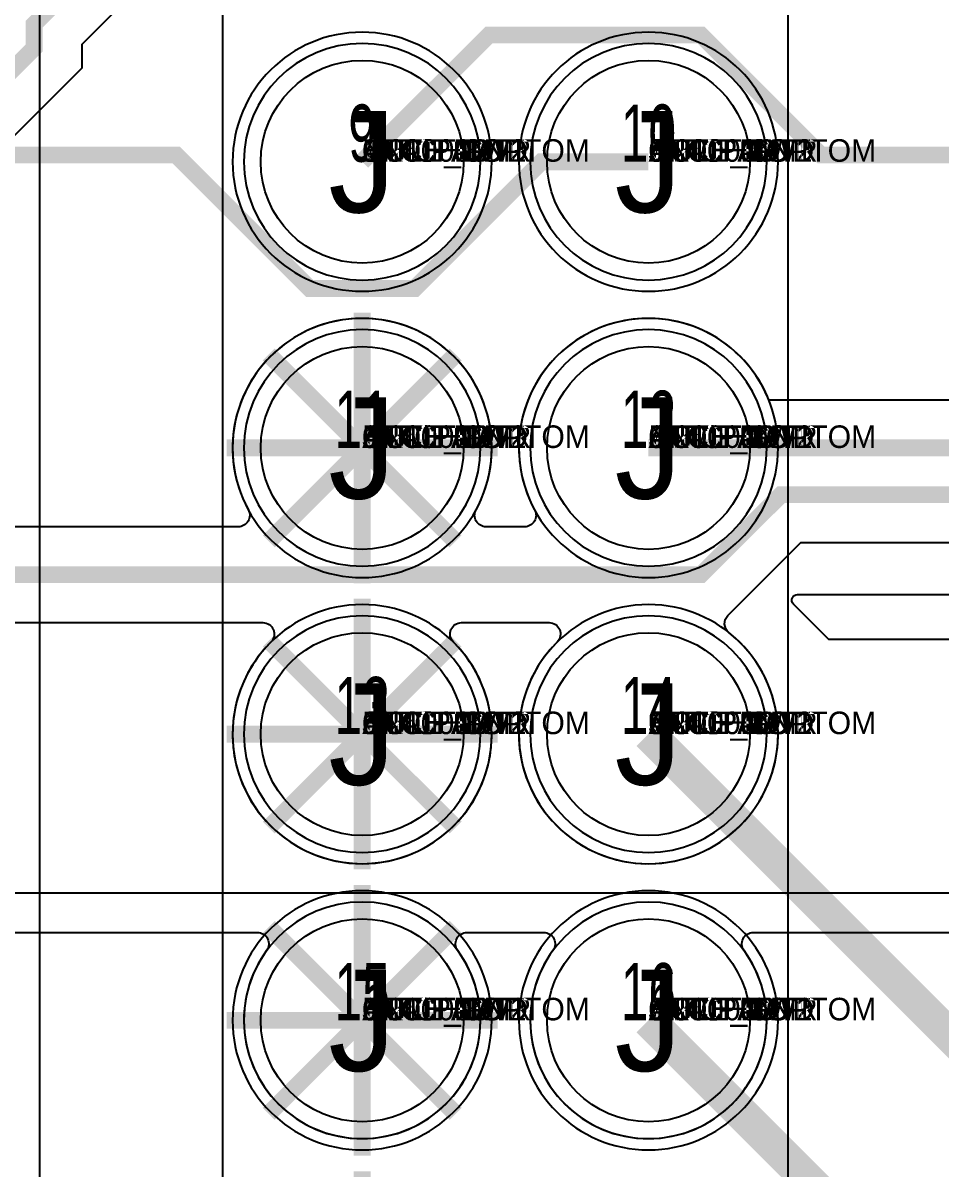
# Model space of a CAD drawing. Extents: x 0 to 323, y 0 to 320.
# Drawn here: x 8.95 to 17.1, y 34.4 to 44.57 of the extents above; entities that cross this region are included whole.
import ezdxf
from ezdxf.enums import TextEntityAlignment as Align

# ---------------------------------------------------------------- set-up
doc = ezdxf.new("R2010")
doc.units = 0
doc.header["$MEASUREMENT"] = 0
doc.layers.get('0').update_dxf_attribs({"linetype": 'CONTINUOUS'})
for name, color, linetype in [('CDN_FIGURES', 7, 'CONTINUOUS'), ('ETCH_BOTTOM', 7, 'CONTINUOUS'), ('ETCH_GND', 3, 'CONTINUOUS'), ('ETCH_INT1', 4, 'CONTINUOUS'), ('ETCH_INT2', 5, 'CONTINUOUS'), ('ETCH_PWR', 6, 'CONTINUOUS'), ('ETCH_TOP', 2, 'CONTINUOUS'), ('MANUFACTURING_NCLEGEND-1-6', 8, 'CONTINUOUS'), ('PACKAGE_GEOMETRY_ASSEMBLY_TOP', 11, 'CONTINUOUS'), ('PACKAGE_GEOMETRY_PIN_NUMBER', 9, 'CONTINUOUS')]:
    doc.layers.add(name, color=color, linetype=linetype)

# ---------------------------------------------------------------- blocks, each defined once
blk = doc.blocks.new('PAD_INFO')
for tag in ['SHAPE_TYPE', 'PAD_HEIGHT', 'PAD_LAYER', 'PAD_TYPE', 'PAD_WIDTH']:
    blk.add_attdef(tag, (0, 0), '', height=0.2)
at = {"flags": 2}
blk.add_attdef('CDN_TYPE', (0, 0), '', height=0.2, dxfattribs=at)
blk = doc.blocks.new('DRILL_INFO')
at = {"flags": 2}
blk.add_attdef('CDN_TYPE', (0, 0), '', height=0.2, dxfattribs=at)
for tag in ['FSHAPE', 'FCHAR', 'DRILL_HEIGHT', 'DIAMETER', 'PLATED', 'DRILL_WIDTH']:
    blk.add_attdef(tag, (0, 0), '', height=0.2)
blk = doc.blocks.new('CR1800X1200TH')
at = {"layer": 'ETCH_BOTTOM'}
blk.add_circle((0, 0), 0.9, dxfattribs=at)
at = {"layer": 'ETCH_GND'}
blk.add_circle((0, 0), 0.9, dxfattribs=at)
at = {"layer": 'ETCH_INT1'}
blk.add_circle((0, 0), 0.9, dxfattribs=at)
at = {"layer": 'ETCH_INT2'}
blk.add_circle((0, 0), 0.9, dxfattribs=at)
at = {"layer": 'ETCH_PWR'}
blk.add_circle((0, 0), 0.9, dxfattribs=at)
at = {"layer": 'ETCH_TOP'}
blk.add_circle((0, 0), 0.9, dxfattribs=at)
ref = blk.add_blockref('PAD_INFO', (0, 0))
ref.add_attrib('PAD_LAYER', 'ETCH_TOP', (0, 0), dxfattribs={"height": 0.2})
ref.add_attrib('SHAPE_TYPE', 'NULL', (0, 0), dxfattribs={"height": 0.2})
ref.add_attrib('PAD_TYPE', 'ANTIPAD', (0, 0), dxfattribs={"height": 0.2})
ref.add_attrib('PAD_WIDTH', '0.000000', (0, 0), dxfattribs={"height": 0.2})
ref.add_attrib('PAD_HEIGHT', '0.000000', (0, 0), dxfattribs={"height": 0.2})
ref = blk.add_blockref('PAD_INFO', (0, 0))
ref.add_attrib('PAD_LAYER', 'ETCH_GND', (0, 0), dxfattribs={"height": 0.2})
ref.add_attrib('SHAPE_TYPE', 'NULL', (0, 0), dxfattribs={"height": 0.2})
ref.add_attrib('PAD_TYPE', 'ANTIPAD', (0, 0), dxfattribs={"height": 0.2})
ref.add_attrib('PAD_WIDTH', '0.000000', (0, 0), dxfattribs={"height": 0.2})
ref.add_attrib('PAD_HEIGHT', '0.000000', (0, 0), dxfattribs={"height": 0.2})
ref = blk.add_blockref('PAD_INFO', (0, 0))
ref.add_attrib('PAD_LAYER', 'ETCH_INT1', (0, 0), dxfattribs={"height": 0.2})
ref.add_attrib('SHAPE_TYPE', 'NULL', (0, 0), dxfattribs={"height": 0.2})
ref.add_attrib('PAD_TYPE', 'ANTIPAD', (0, 0), dxfattribs={"height": 0.2})
ref.add_attrib('PAD_WIDTH', '0.000000', (0, 0), dxfattribs={"height": 0.2})
ref.add_attrib('PAD_HEIGHT', '0.000000', (0, 0), dxfattribs={"height": 0.2})
ref = blk.add_blockref('PAD_INFO', (0, 0))
ref.add_attrib('PAD_LAYER', 'ETCH_INT2', (0, 0), dxfattribs={"height": 0.2})
ref.add_attrib('SHAPE_TYPE', 'NULL', (0, 0), dxfattribs={"height": 0.2})
ref.add_attrib('PAD_TYPE', 'ANTIPAD', (0, 0), dxfattribs={"height": 0.2})
ref.add_attrib('PAD_WIDTH', '0.000000', (0, 0), dxfattribs={"height": 0.2})
ref.add_attrib('PAD_HEIGHT', '0.000000', (0, 0), dxfattribs={"height": 0.2})
ref = blk.add_blockref('PAD_INFO', (0, 0))
ref.add_attrib('PAD_LAYER', 'ETCH_PWR', (0, 0), dxfattribs={"height": 0.2})
ref.add_attrib('SHAPE_TYPE', 'NULL', (0, 0), dxfattribs={"height": 0.2})
ref.add_attrib('PAD_TYPE', 'ANTIPAD', (0, 0), dxfattribs={"height": 0.2})
ref.add_attrib('PAD_WIDTH', '0.000000', (0, 0), dxfattribs={"height": 0.2})
ref.add_attrib('PAD_HEIGHT', '0.000000', (0, 0), dxfattribs={"height": 0.2})
ref = blk.add_blockref('PAD_INFO', (0, 0))
ref.add_attrib('PAD_LAYER', 'ETCH_BOTTOM', (0, 0), dxfattribs={"height": 0.2})
ref.add_attrib('SHAPE_TYPE', 'NULL', (0, 0), dxfattribs={"height": 0.2})
ref.add_attrib('PAD_TYPE', 'ANTIPAD', (0, 0), dxfattribs={"height": 0.2})
ref.add_attrib('PAD_WIDTH', '0.000000', (0, 0), dxfattribs={"height": 0.2})
ref.add_attrib('PAD_HEIGHT', '0.000000', (0, 0), dxfattribs={"height": 0.2})
ref = blk.add_blockref('DRILL_INFO', (0, 0))
ref.add_attrib('DIAMETER', '1.200000', (0, 0), dxfattribs={"height": 0.2})
ref.add_attrib('PLATED', 'PLATED', (0, 0), dxfattribs={"height": 0.2})
ref.add_attrib('FSHAPE', 'CIRCLE', (0, 0), dxfattribs={"height": 0.2})
ref.add_attrib('FCHAR', 'J', (0, 0), dxfattribs={"height": 0.2})
ref.add_attrib('DRILL_WIDTH', '1.800000', (0, 0), dxfattribs={"height": 0.2})
ref.add_attrib('DRILL_HEIGHT', '1.800000', (0, 0), dxfattribs={"height": 0.2})
ref = blk.add_blockref('PAD_INFO', (0, 0))
ref.add_attrib('PAD_LAYER', 'ETCH_TOP', (0, 0), dxfattribs={"height": 0.2})
ref.add_attrib('SHAPE_TYPE', 'NULL', (0, 0), dxfattribs={"height": 0.2})
ref.add_attrib('PAD_TYPE', 'THERMAL', (0, 0), dxfattribs={"height": 0.2})
ref.add_attrib('PAD_WIDTH', '0.000000', (0, 0), dxfattribs={"height": 0.2})
ref.add_attrib('PAD_HEIGHT', '0.000000', (0, 0), dxfattribs={"height": 0.2})
ref = blk.add_blockref('PAD_INFO', (0, 0))
ref.add_attrib('PAD_LAYER', 'ETCH_GND', (0, 0), dxfattribs={"height": 0.2})
ref.add_attrib('SHAPE_TYPE', 'NULL', (0, 0), dxfattribs={"height": 0.2})
ref.add_attrib('PAD_TYPE', 'THERMAL', (0, 0), dxfattribs={"height": 0.2})
ref.add_attrib('PAD_WIDTH', '0.000000', (0, 0), dxfattribs={"height": 0.2})
ref.add_attrib('PAD_HEIGHT', '0.000000', (0, 0), dxfattribs={"height": 0.2})
ref = blk.add_blockref('PAD_INFO', (0, 0))
ref.add_attrib('PAD_LAYER', 'ETCH_INT1', (0, 0), dxfattribs={"height": 0.2})
ref.add_attrib('SHAPE_TYPE', 'NULL', (0, 0), dxfattribs={"height": 0.2})
ref.add_attrib('PAD_TYPE', 'THERMAL', (0, 0), dxfattribs={"height": 0.2})
ref.add_attrib('PAD_WIDTH', '0.000000', (0, 0), dxfattribs={"height": 0.2})
ref.add_attrib('PAD_HEIGHT', '0.000000', (0, 0), dxfattribs={"height": 0.2})
ref = blk.add_blockref('PAD_INFO', (0, 0))
ref.add_attrib('PAD_LAYER', 'ETCH_INT2', (0, 0), dxfattribs={"height": 0.2})
ref.add_attrib('SHAPE_TYPE', 'NULL', (0, 0), dxfattribs={"height": 0.2})
ref.add_attrib('PAD_TYPE', 'THERMAL', (0, 0), dxfattribs={"height": 0.2})
ref.add_attrib('PAD_WIDTH', '0.000000', (0, 0), dxfattribs={"height": 0.2})
ref.add_attrib('PAD_HEIGHT', '0.000000', (0, 0), dxfattribs={"height": 0.2})
ref = blk.add_blockref('PAD_INFO', (0, 0))
ref.add_attrib('PAD_LAYER', 'ETCH_PWR', (0, 0), dxfattribs={"height": 0.2})
ref.add_attrib('SHAPE_TYPE', 'NULL', (0, 0), dxfattribs={"height": 0.2})
ref.add_attrib('PAD_TYPE', 'THERMAL', (0, 0), dxfattribs={"height": 0.2})
ref.add_attrib('PAD_WIDTH', '0.000000', (0, 0), dxfattribs={"height": 0.2})
ref.add_attrib('PAD_HEIGHT', '0.000000', (0, 0), dxfattribs={"height": 0.2})
ref = blk.add_blockref('PAD_INFO', (0, 0))
ref.add_attrib('PAD_LAYER', 'ETCH_BOTTOM', (0, 0), dxfattribs={"height": 0.2})
ref.add_attrib('SHAPE_TYPE', 'NULL', (0, 0), dxfattribs={"height": 0.2})
ref.add_attrib('PAD_TYPE', 'THERMAL', (0, 0), dxfattribs={"height": 0.2})
ref.add_attrib('PAD_WIDTH', '0.000000', (0, 0), dxfattribs={"height": 0.2})
ref.add_attrib('PAD_HEIGHT', '0.000000', (0, 0), dxfattribs={"height": 0.2})
ref = blk.add_blockref('PAD_INFO', (0, 0))
ref.add_attrib('PAD_LAYER', 'ETCH_TOP', (0, 0), dxfattribs={"height": 0.2})
ref.add_attrib('SHAPE_TYPE', 'CIRCLE', (0, 0), dxfattribs={"height": 0.2})
ref.add_attrib('PAD_TYPE', 'REGULAR', (0, 0), dxfattribs={"height": 0.2})
ref.add_attrib('PAD_WIDTH', '1.800000', (0, 0), dxfattribs={"height": 0.2})
ref.add_attrib('PAD_HEIGHT', '1.800000', (0, 0), dxfattribs={"height": 0.2})
ref = blk.add_blockref('PAD_INFO', (0, 0))
ref.add_attrib('PAD_LAYER', 'ETCH_GND', (0, 0), dxfattribs={"height": 0.2})
ref.add_attrib('SHAPE_TYPE', 'CIRCLE', (0, 0), dxfattribs={"height": 0.2})
ref.add_attrib('PAD_TYPE', 'REGULAR', (0, 0), dxfattribs={"height": 0.2})
ref.add_attrib('PAD_WIDTH', '1.800000', (0, 0), dxfattribs={"height": 0.2})
ref.add_attrib('PAD_HEIGHT', '1.800000', (0, 0), dxfattribs={"height": 0.2})
ref = blk.add_blockref('PAD_INFO', (0, 0))
ref.add_attrib('PAD_LAYER', 'ETCH_INT1', (0, 0), dxfattribs={"height": 0.2})
ref.add_attrib('SHAPE_TYPE', 'CIRCLE', (0, 0), dxfattribs={"height": 0.2})
ref.add_attrib('PAD_TYPE', 'REGULAR', (0, 0), dxfattribs={"height": 0.2})
ref.add_attrib('PAD_WIDTH', '1.800000', (0, 0), dxfattribs={"height": 0.2})
ref.add_attrib('PAD_HEIGHT', '1.800000', (0, 0), dxfattribs={"height": 0.2})
ref = blk.add_blockref('PAD_INFO', (0, 0))
ref.add_attrib('PAD_LAYER', 'ETCH_INT2', (0, 0), dxfattribs={"height": 0.2})
ref.add_attrib('SHAPE_TYPE', 'CIRCLE', (0, 0), dxfattribs={"height": 0.2})
ref.add_attrib('PAD_TYPE', 'REGULAR', (0, 0), dxfattribs={"height": 0.2})
ref.add_attrib('PAD_WIDTH', '1.800000', (0, 0), dxfattribs={"height": 0.2})
ref.add_attrib('PAD_HEIGHT', '1.800000', (0, 0), dxfattribs={"height": 0.2})
ref = blk.add_blockref('PAD_INFO', (0, 0))
ref.add_attrib('PAD_LAYER', 'ETCH_PWR', (0, 0), dxfattribs={"height": 0.2})
ref.add_attrib('SHAPE_TYPE', 'CIRCLE', (0, 0), dxfattribs={"height": 0.2})
ref.add_attrib('PAD_TYPE', 'REGULAR', (0, 0), dxfattribs={"height": 0.2})
ref.add_attrib('PAD_WIDTH', '1.800000', (0, 0), dxfattribs={"height": 0.2})
ref.add_attrib('PAD_HEIGHT', '1.800000', (0, 0), dxfattribs={"height": 0.2})
ref = blk.add_blockref('PAD_INFO', (0, 0))
ref.add_attrib('PAD_LAYER', 'ETCH_BOTTOM', (0, 0), dxfattribs={"height": 0.2})
ref.add_attrib('SHAPE_TYPE', 'CIRCLE', (0, 0), dxfattribs={"height": 0.2})
ref.add_attrib('PAD_TYPE', 'REGULAR', (0, 0), dxfattribs={"height": 0.2})
ref.add_attrib('PAD_WIDTH', '1.800000', (0, 0), dxfattribs={"height": 0.2})
ref.add_attrib('PAD_HEIGHT', '1.800000', (0, 0), dxfattribs={"height": 0.2})
for tag in ['CDN_TYPE', 'PIN']:
    blk.add_attdef(tag, (0, 0), '', height=0.2)
at = {"flags": 2}
for tag in ['PSTKNAME', 'BBV']:
    blk.add_attdef(tag, (0, 0), '', height=0.2, dxfattribs=at)
blk = doc.blocks.new('F562')
at = {"layer": 'PACKAGE_GEOMETRY_ASSEMBLY_TOP'}
blk.add_lwpolyline([(-1.24, -49.53), (3.78, -49.53), (3.78, 1.27), (-1.24, 1.27)], close=True, dxfattribs=at)
at = {"layer": 'ETCH_TOP'}
for p in [(0, -15.24), (0, -10.16), (0, -17.78), (0, -12.7), (2.54, -17.78), (2.54, -12.7), (2.54, -10.16), (2.54, -15.24)]:
    blk.add_blockref('CR1800X1200TH', p, dxfattribs=at)
at = {"flags": 2}
for tag in ['SYMBOL_TYPE', 'CDN_TYPE', 'REFDES']:
    blk.add_attdef(tag, (0, 0), '', height=0.2, dxfattribs=at)
blk = doc.blocks.new('FIGURE_CIRCLE')
at = {"layer": 'CDN_FIGURES'}
blk.add_circle((0, 0), 0.5, dxfattribs=at)

msp = doc.modelspace()

# ---------------------------------------------------------------- linework, layer by layer
at = {"layer": 'ETCH_BOTTOM'}
for points, format in [([(42.025, 70.215, 0.15, 0.15, 0), (42.025, 68.212, 0.15, 0.15, 0), (41.33, 67.517, 0.15, 0.15, 0), (41.33, 66.92, 0.15, 0.15, 0), (40.993, 66.583, 0.15, 0.15, 0), (40.396, 66.583, 0.15, 0.15, 0), (39.654, 65.841, 0.15, 0.15, 0), (34.153, 65.841, 0.15, 0.15, 0), (33.525, 65.213, 0.15, 0.15, 0), (33.525, 62.707, 0.15, 0.15, 0), (33.393, 62.575, 0.15, 0.15, 0), (31.863, 62.575, 0.15, 0.15, 0), (16.389, 47.101, 0.15, 0.15, 0), (11.59, 47.101, 0.15, 0.15, 0), (9.05, 44.561, 0.15, 0.15, 0), (9.05, 44.35, 0.15, 0.15, 0), (6.65, 41.95, 0.15, 0.15, 0)], "xyseb"), ([(44.565, 67.814, 0.15, 0.15, 0), (43.914, 67.814, 0.15, 0.15, 0), (38.675, 62.575, 0.15, 0.15, 0), (34.242, 62.575, 0.15, 0.15, 0), (33.642, 61.975, 0.15, 0.15, 0), (32.112, 61.975, 0.15, 0.15, 0), (28.7, 58.563, 0.15, 0.15, 0), (28.7, 49.537, 0.15, 0.15, 0), (19.963, 40.8, 0.15, 0.15, 0), (14.5, 40.8, 0.15, 0.15, 0)], "xyseb"), ([(18.55, 64.85, 0.15, 0.15, 0), (4.625, 50.925, 0.15, 0.15, 0), (4.625, 43.162, 0.15, 0.15, 0), (8.112, 39.675, 0.15, 0.15, 0), (14.966, 39.675, 0.15, 0.15, 0), (15.676, 40.385, 0.15, 0.15, 0), (51.378, 40.385, 0.15, 0.15, 0), (65.225, 26.538, 0.15, 0.15, 0), (65.225, 25.275, 0.15, 0.15, 0), (64.6, 24.65, 0.15, 0.15, 0)], "xyseb"), ([(27.975, 50.226), (21.899, 44.15), (21.879, 44.15, 0.680805), (21.506, 43.097, -0.434813), (21.511, 42.949), (19.787, 41.225), (15.569, 41.225), (15.556, 41.256, 1.046682), (13.49, 40.25, -0.569164), (13.401, 40.1), (13.059, 40.1, -0.569164), (12.97, 40.25, 1.683132), (10.95, 40.25, -0.569164), (10.861, 40.1), (8.288, 40.1), (7.039, 41.349, -0.434813), (7.044, 41.497, 0.20795), (7.25, 41.929), (7.25, 41.949), (9.475, 44.174), (9.475, 44.385), (10.688, 45.598, -0.569037)], "xyb"), ([(4.75, 15.351), (4.75, 42.191, -0.668179), (4.923, 42.262), (7.936, 39.25), (11.079, 39.25, -0.669693), (11.15, 39.077, 2.427924), (12.77, 39.077, -0.669693), (12.841, 39.25), (13.619, 39.25, -0.669693), (13.69, 39.077, 2.634574), (15.214, 39.162, -0.448395), (15.205, 39.313), (15.852, 39.96), (31.81, 39.96)], "xyb"), ([(11.96, 40.8, 0.15, 0.15, 0), (11.96, 42.001, 0.15, 0.15, 0)], "xyseb"), ([(10.759, 40.8, 0.15, 0.15, 0), (11.96, 40.8, 0.15, 0.15, 0)], "xyseb"), ([(11.96, 40.8, 0.15, 0.15, 0), (13.161, 40.8, 0.15, 0.15, 0)], "xyseb"), ([(10.759, 38.26, 0.15, 0.15, 0), (11.96, 38.26, 0.15, 0.15, 0)], "xyseb"), ([(11.96, 38.26, 0.15, 0.15, 0), (13.161, 38.26, 0.15, 0.15, 0)], "xyseb"), ([(11.96, 37.059, 0.15, 0.15, 0), (11.96, 38.26, 0.15, 0.15, 0)], "xyseb"), ([(11.96, 35.72, 0.15, 0.15, 0), (11.96, 36.921, 0.15, 0.15, 0)], "xyseb"), ([(10.759, 35.72, 0.15, 0.15, 0), (11.96, 35.72, 0.15, 0.15, 0)], "xyseb"), ([(11.96, 35.72, 0.15, 0.15, 0), (13.161, 35.72, 0.15, 0.15, 0)], "xyseb"), ([(11.96, 34.519, 0.15, 0.15, 0), (11.96, 35.72, 0.15, 0.15, 0)], "xyseb"), ([(11.96, 33.18, 0.15, 0.15, 0), (11.96, 34.381, 0.15, 0.15, 0)], "xyseb")]:
    msp.add_lwpolyline(points, format=format, dxfattribs=at)
for points in [[(11.96, 44.49, 1), (11.96, 42.19, 1)], [(14.5, 44.49, 1), (14.5, 42.19, 1)], [(11.96, 36.87, 1), (11.96, 34.57, 1)], [(14.5, 36.87, 1), (14.5, 34.57, 1)]]:
    msp.add_lwpolyline(points, format="xyb", close=True, dxfattribs=at)
at = {"layer": 'ETCH_GND'}
for points in [[(13.01, 43.34, 1), (10.91, 43.34, 1)], [(15.55, 43.34, 1), (13.45, 43.34, 1)], [(13.01, 40.8, 1), (10.91, 40.8, 1)], [(15.55, 40.8, 1), (13.45, 40.8, 1)], [(24.794, 32.456), (18.45, 38.8), (18.45, 39.1), (16.1, 39.1), (15.787, 39.413, -0.668179), (15.823, 39.5), (18.8, 39.5), (26.017, 32.283), (70.847, 32.283), (70.847, 26.842, 0.668179), (71.02, 26.77), (73.563, 29.313, -0.668179), (73.65, 29.277), (73.65, 28.3), (70.847, 25.497), (70.847, 24.773), (69.403, 24.773), (69.403, 31.777), (25.187, 31.777), (24.71, 32.254), (24.722, 32.283, 0.668179), (24.794, 32.456)], [(13.01, 38.26, 1), (10.91, 38.26, 1)], [(15.55, 38.26, 1), (13.45, 38.26, 1)], [(13.01, 35.72, 1), (10.91, 35.72, 1)], [(15.55, 35.72, 1), (13.45, 35.72, 1)]]:
    msp.add_lwpolyline(points, format="xyb", close=True, dxfattribs=at)
for points in [[(11.96, 40.8, 0.15, 0.15, 0), (11.96, 41.901, 0.15, 0.15, 0)], [(11.131, 41.629, 0.15, 0.15, 0), (11.96, 40.8, 0.15, 0.15, 0)], [(11.96, 40.8, 0.15, 0.15, 0), (12.789, 41.629, 0.15, 0.15, 0)], [(10.859, 40.8, 0.15, 0.15, 0), (11.96, 40.8, 0.15, 0.15, 0)], [(11.131, 39.971, 0.15, 0.15, 0), (11.96, 40.8, 0.15, 0.15, 0)], [(11.96, 40.8, 0.15, 0.15, 0), (12.789, 39.971, 0.15, 0.15, 0)], [(11.96, 40.8, 0.15, 0.15, 0), (13.061, 40.8, 0.15, 0.15, 0)], [(11.96, 39.699, 0.15, 0.15, 0), (11.96, 40.8, 0.15, 0.15, 0)], [(11.96, 38.26, 0.15, 0.15, 0), (11.96, 39.361, 0.15, 0.15, 0)], [(11.131, 39.089, 0.15, 0.15, 0), (11.96, 38.26, 0.15, 0.15, 0)], [(11.96, 38.26, 0.15, 0.15, 0), (12.789, 39.089, 0.15, 0.15, 0)], [(10.859, 38.26, 0.15, 0.15, 0), (11.96, 38.26, 0.15, 0.15, 0)], [(11.131, 37.431, 0.15, 0.15, 0), (11.96, 38.26, 0.15, 0.15, 0)], [(11.96, 38.26, 0.15, 0.15, 0), (12.789, 37.431, 0.15, 0.15, 0)], [(11.96, 38.26, 0.15, 0.15, 0), (13.061, 38.26, 0.15, 0.15, 0)], [(11.96, 37.159, 0.15, 0.15, 0), (11.96, 38.26, 0.15, 0.15, 0)], [(11.96, 35.72, 0.15, 0.15, 0), (11.96, 36.821, 0.15, 0.15, 0)], [(11.131, 36.549, 0.15, 0.15, 0), (11.96, 35.72, 0.15, 0.15, 0)], [(11.96, 35.72, 0.15, 0.15, 0), (12.789, 36.549, 0.15, 0.15, 0)], [(10.859, 35.72, 0.15, 0.15, 0), (11.96, 35.72, 0.15, 0.15, 0)], [(11.131, 34.891, 0.15, 0.15, 0), (11.96, 35.72, 0.15, 0.15, 0)], [(11.96, 35.72, 0.15, 0.15, 0), (12.789, 34.891, 0.15, 0.15, 0)], [(11.96, 35.72, 0.15, 0.15, 0), (13.061, 35.72, 0.15, 0.15, 0)], [(11.96, 34.619, 0.15, 0.15, 0), (11.96, 35.72, 0.15, 0.15, 0)]]:
    msp.add_lwpolyline(points, format="xyseb", dxfattribs=at)
at = {"layer": 'ETCH_INT1'}
for points in [[(13.11, 43.34, 1), (10.81, 43.34, 1)], [(15.65, 43.34, 1), (13.35, 43.34, 1)], [(15.65, 40.8, 1), (13.35, 40.8, 1)], [(15.65, 38.26, 1), (13.35, 38.26, 1)], [(15.65, 35.72, 1), (13.35, 35.72, 1)]]:
    msp.add_lwpolyline(points, format="xyb", close=True, dxfattribs=at)
at = {"layer": 'ETCH_INT2'}
for points, format in [([(59.194, 32.947), (17.699, 32.947), (17.699, 16.225), (15.867, 16.225), (15.205, 16.887, -0.448395), (15.214, 17.038, 2.634574), (13.69, 17.123, -0.669693), (13.619, 16.95), (12.841, 16.95, -0.669693), (12.77, 17.123, 1.289173), (10.857, 18.265, -0.569037), (10.688, 18.222), (9.1, 19.81), (9.1, 64.582)], "xyb"), ([(11.96, 40.8, 0.15, 0.15, 0), (11.96, 42.001, 0.15, 0.15, 0)], "xyseb"), ([(10.759, 40.8, 0.15, 0.15, 0), (11.96, 40.8, 0.15, 0.15, 0)], "xyseb"), ([(11.96, 40.8, 0.15, 0.15, 0), (13.161, 40.8, 0.15, 0.15, 0)], "xyseb"), ([(11.96, 39.599, 0.15, 0.15, 0), (11.96, 40.8, 0.15, 0.15, 0)], "xyseb"), ([(11.96, 38.26, 0.15, 0.15, 0), (11.96, 39.461, 0.15, 0.15, 0)], "xyseb"), ([(10.759, 38.26, 0.15, 0.15, 0), (11.96, 38.26, 0.15, 0.15, 0)], "xyseb"), ([(11.96, 38.26, 0.15, 0.15, 0), (13.161, 38.26, 0.15, 0.15, 0)], "xyseb"), ([(11.96, 37.059, 0.15, 0.15, 0), (11.96, 38.26, 0.15, 0.15, 0)], "xyseb"), ([(11.96, 35.72, 0.15, 0.15, 0), (11.96, 36.921, 0.15, 0.15, 0)], "xyseb"), ([(10.759, 35.72, 0.15, 0.15, 0), (11.96, 35.72, 0.15, 0.15, 0)], "xyseb"), ([(11.96, 35.72, 0.15, 0.15, 0), (13.161, 35.72, 0.15, 0.15, 0)], "xyseb"), ([(11.96, 34.519, 0.15, 0.15, 0), (11.96, 35.72, 0.15, 0.15, 0)], "xyseb"), ([(11.96, 33.18, 0.15, 0.15, 0), (11.96, 34.381, 0.15, 0.15, 0)], "xyseb")]:
    msp.add_lwpolyline(points, format=format, dxfattribs=at)
for points in [[(11.96, 44.49, 1), (11.96, 42.19, 1)], [(14.5, 44.49, 1), (14.5, 42.19, 1)], [(11.96, 41.95, 1), (11.96, 39.65, 1)], [(14.5, 41.95, 1), (14.5, 39.65, 1)], [(11.96, 39.41, 1), (11.96, 37.11, 1)], [(14.5, 39.41, 1), (14.5, 37.11, 1)], [(11.96, 36.87, 1), (11.96, 34.57, 1)], [(14.5, 36.87, 1), (14.5, 34.57, 1)]]:
    msp.add_lwpolyline(points, format="xyb", close=True, dxfattribs=at)
at = {"layer": 'ETCH_PWR'}
msp.add_lwpolyline([(63.65, 30.6), (46.4, 30.6), (42.25, 34.75), (31.8, 34.75), (29.7, 36.85), (0.25, 36.85), (0.25, 117.35)], dxfattribs=at)
for points in [[(13.01, 43.34, 1), (10.91, 43.34, 1)], [(15.55, 43.34, 1), (13.45, 43.34, 1)], [(13.01, 40.8, 1), (10.91, 40.8, 1)], [(15.55, 40.8, 1), (13.45, 40.8, 1)], [(13.01, 38.26, 1), (10.91, 38.26, 1)], [(15.55, 38.26, 1), (13.45, 38.26, 1)]]:
    msp.add_lwpolyline(points, format="xyb", close=True, dxfattribs=at)
msp.add_lwpolyline([(58.25, 1.3), (1.05, 1.3), (0.25, 2.1), (0.25, 36.5), (11.03, 36.5, -0.613614), (11.112, 36.339, 1.967107), (12.808, 36.339, -0.613614), (12.89, 36.5), (13.57, 36.5, -0.613614), (13.652, 36.339, 1.967107), (15.348, 36.339, -0.613614), (15.43, 36.5), (29.6, 36.5)], format="xyb", dxfattribs=at)
at = {"layer": 'ETCH_TOP'}
for points in [[(18.9, 43.4, 0.15, 0.15, 0), (16.031, 43.4, 0.15, 0.15, 0), (14.966, 44.465, 0.15, 0.15, 0), (13.085, 44.465, 0.15, 0.15, 0), (11.96, 43.34, 0.15, 0.15, 0)], [(14.5, 43.34, 0.15, 0.15, 0), (13.551, 43.34, 0.15, 0.15, 0), (12.426, 42.215, 0.15, 0.15, 0), (11.494, 42.215, 0.15, 0.15, 0), (10.309, 43.4, 0.15, 0.15, 0), (8.3, 43.4, 0.15, 0.15, 0)], [(27.311, 26.511, 0.15, 0.15, 0), (27.233, 26.511, 0.3, 0.3, 0), (26.839, 26.511, 0.3, 0.3, 0), (26.147, 27.203, 0.3, 0.3, 0), (26.147, 28.938, 0.3, 0.3, 0), (22.765, 32.32, 0.3, 0.3, 0), (20.44, 32.32, 0.3, 0.3, 0), (14.5, 38.26, 0.3, 0.3, 0)], [(27.311, 25.861, 0.3, 0.3, 0), (26.603, 25.861, 0.3, 0.3, 0), (25.527, 26.937, 0.3, 0.3, 0), (25.527, 28.628, 0.3, 0.3, 0), (22.515, 31.64, 0.3, 0.3, 0), (18.58, 31.64, 0.3, 0.3, 0), (14.5, 35.72, 0.3, 0.3, 0)]]:
    msp.add_lwpolyline(points, format="xyseb", dxfattribs=at)

# ---------------------------------------------------------------- block references
msp.add_blockref('F562', (11.96, 53.5))
at = {"layer": 'MANUFACTURING_NCLEGEND-1-6', "xscale": 1.8, "yscale": 1.8}
for p in [(11.96, 43.34), (14.5, 43.34), (11.96, 40.8), (14.5, 40.8), (11.96, 38.26), (14.5, 38.26), (11.96, 35.72), (14.5, 35.72)]:
    msp.add_blockref('FIGURE_CIRCLE', p, dxfattribs=at)

# ---------------------------------------------------------------- texts
at = {"layer": 'MANUFACTURING_NCLEGEND-1-6'}
for p in [(11.96, 43.34), (14.5, 43.34), (11.96, 40.8), (14.5, 40.8), (11.96, 38.26), (14.5, 38.26), (11.96, 35.72), (14.5, 35.72)]:
    msp.add_text('J', height=0.9, dxfattribs=at).set_placement(p, align=Align.MIDDLE_CENTER)
at = {"layer": 'PACKAGE_GEOMETRY_PIN_NUMBER', "width": 0.649606}
for s, p in [('9', (11.96, 43.34)), ('10', (14.5, 43.34)), ('11', (11.96, 40.8)), ('12', (14.5, 40.8)), ('13', (11.96, 38.26)), ('14', (14.5, 38.26)), ('15', (11.96, 35.72)), ('16', (14.5, 35.72))]:
    msp.add_text(s, height=0.508, dxfattribs=at).set_placement(p, align=Align.CENTER)

doc.saveas('drawing.dxf')
